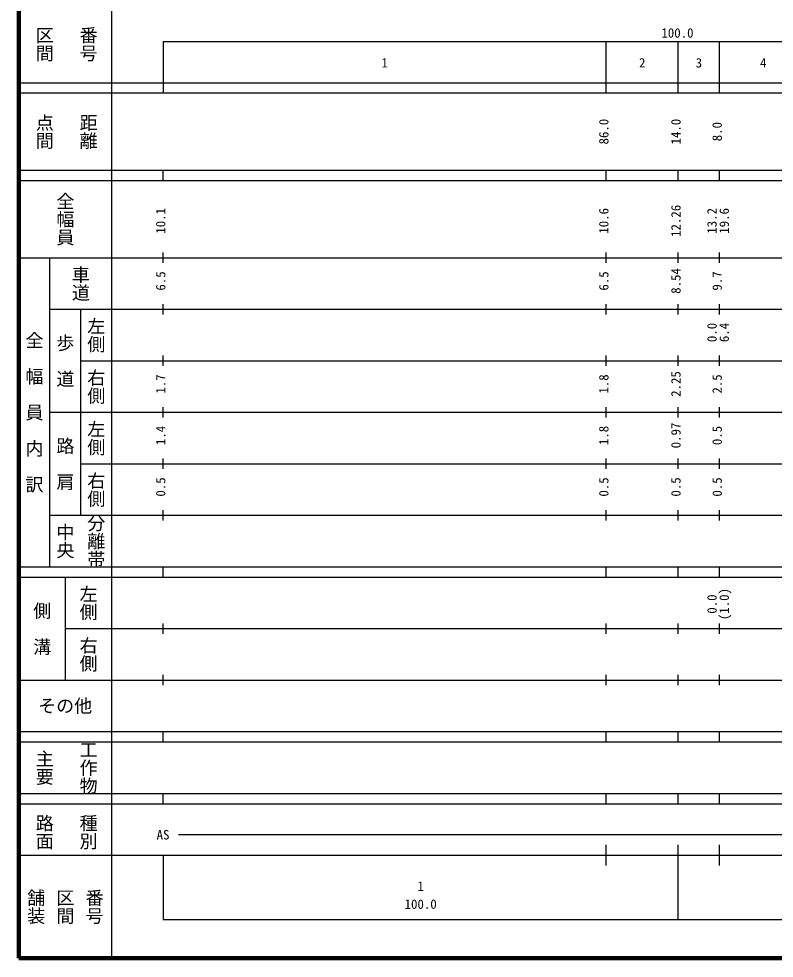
# Model space of a CAD drawing. Units: millimetres on the paper, enlarged 1000 times. Extents: x 40000 to 680000, y 20000 to 380000.
# Drawn here: x 40000 to 186620, y 20000 to 202409 of the extents above; entities that cross this region are included whole.
import ezdxf
from ezdxf.enums import TextEntityAlignment as Align

# ---------------------------------------------------------------- set-up
doc = ezdxf.new("R2010")
doc.units = ezdxf.units.MM
doc.header["$LTSCALE"] = 1000
doc.layers.add('M-TTL', color=2, linetype='Continuous', lineweight=140)
doc.layers.add('M-TTL-BAND', color=7, linetype='Continuous', lineweight=25)
doc.styles.add('@ＭＳ ゴシック', font='')
doc.styles.add('ＭＳ ゴシック', font='')
doc.styles.get('@ＭＳ ゴシック').set_extended_font_data('@MS Gothic')
doc.styles.get('ＭＳ ゴシック').set_extended_font_data('MS Gothic')

msp = doc.modelspace()

# ---------------------------------------------------------------- linework, layer by layer
at = {"layer": 'M-TTL'}
for p, q in [((40000, 380000), (40000, 20000)), ((40000, 20000), (680000, 20000))]:
    msp.add_line(p, q, dxfattribs=at)
at = {"layer": 'M-TTL-BAND'}
for p, q in [((58000, 370000), (58000, 20000)), ((68000, 198000), (579000, 198000)), ((68000, 198000), (68000, 188000)), ((154000, 188000), (154000, 198000)), ((168000, 188000), (168000, 198000)), ((176000, 188000), (176000, 198000)), ((40000, 190000), (579000, 190000)), ((40000, 188000), (579000, 188000)), ((40000, 173000), (579000, 173000)), ((68000, 171000), (68000, 173000)), ((154000, 171000), (154000, 173000)), ((168000, 171000), (168000, 173000)), ((176000, 171000), (176000, 173000)), ((40000, 171000), (579000, 171000)), ((68000, 155000), (68000, 157000)), ((154000, 155000), (154000, 157000)), ((168000, 155000), (168000, 157000)), ((176000, 155000), (176000, 157000)), ((40000, 156000), (579000, 156000)), ((46000, 96000), (46000, 156000)), ((46000, 146000), (579000, 146000)), ((52000, 146000), (52000, 106000)), ((68000, 145000), (68000, 147000)), ((154000, 145000), (154000, 147000)), ((168000, 145000), (168000, 147000)), ((176000, 145000), (176000, 147000)), ((68000, 135000), (68000, 137000)), ((154000, 135000), (154000, 137000)), ((168000, 135000), (168000, 137000)), ((176000, 135000), (176000, 137000)), ((52000, 136000), (579000, 136000)), ((46000, 126000), (579000, 126000)), ((68000, 125000), (68000, 127000)), ((154000, 125000), (154000, 127000)), ((168000, 125000), (168000, 127000)), ((176000, 125000), (176000, 127000)), ((68000, 115000), (68000, 117000)), ((154000, 115000), (154000, 117000)), ((168000, 115000), (168000, 117000)), ((176000, 115000), (176000, 117000)), ((52000, 116000), (579000, 116000)), ((46000, 106000), (579000, 106000)), ((68000, 105000), (68000, 107000)), ((154000, 105000), (154000, 107000)), ((168000, 105000), (168000, 107000)), ((176000, 105000), (176000, 107000)), ((40000, 96000), (579000, 96000)), ((68000, 94000), (68000, 96000)), ((154000, 94000), (154000, 96000)), ((168000, 94000), (168000, 96000)), ((176000, 94000), (176000, 96000)), ((40000, 94000), (579000, 94000)), ((49000, 94000), (49000, 74000)), ((49000, 84000), (579000, 84000)), ((68000, 83000), (68000, 85000)), ((154000, 83000), (154000, 85000)), ((168000, 83000), (168000, 85000)), ((176000, 83000), (176000, 85000)), ((68000, 73000), (68000, 75000)), ((154000, 73000), (154000, 75000)), ((168000, 73000), (168000, 75000)), ((176000, 73000), (176000, 75000)), ((40000, 74000), (579000, 74000)), ((40000, 64000), (579000, 64000)), ((68000, 62000), (68000, 64000)), ((154000, 62000), (154000, 64000)), ((168000, 62000), (168000, 64000)), ((176000, 62000), (176000, 64000)), ((40000, 62000), (579000, 62000)), ((40000, 52000), (579000, 52000)), ((68000, 50000), (68000, 52000)), ((154000, 50000), (154000, 52000)), ((168000, 50000), (168000, 52000)), ((176000, 50000), (176000, 52000)), ((40000, 50000), (579000, 50000)), ((71000, 44000), (565000, 44000)), ((154000, 38000), (154000, 42000)), ((168000, 27500), (168000, 42000)), ((176000, 38000), (176000, 42000)), ((40000, 40000), (579000, 40000)), ((68000, 40000), (68000, 27500)), ((68000, 27500), (579000, 27500))]:
    msp.add_line(p, q, dxfattribs=at)

# ---------------------------------------------------------------- texts
at = {"layer": 'M-TTL-BAND', "style": '@ＭＳ ゴシック'}
for s, p in [('番号', (53500, 197500)), ('区間', (45000, 197500)), ('点間', (45000, 180500)), ('距離', (53500, 180500)), ('全幅員', (49000, 163500)), ('車道', (52000, 151000)), ('左側', (55000, 141000)), ('全\u3000幅\u3000員\u3000内\u3000訳', (43000, 126000)), ('歩\u3000道', (49000, 136000)), ('右側', (55000, 131000)), ('左側', (55000, 121000)), ('路\u3000肩', (49000, 116000)), ('右側', (55000, 111000)), ('分離帯', (55000, 101000)), ('中央', (49000, 101000)), ('左側', (53500, 89000)), ('側\u3000溝', (44500, 84000)), ('右側', (53500, 79000)), ('主要', (45000, 57000)), ('工作物', (53500, 57000)), ('路面', (45000, 44500)), ('種別', (53500, 44500)), ('舗装', (43333, 30000)), ('区間', (49000, 30000)), ('番号', (54667, 30000))]:
    msp.add_text(s, height=2566, rotation=270, dxfattribs=at).set_placement(p, align=Align.MIDDLE_CENTER)
at = {"layer": 'M-TTL-BAND', "style": 'ＭＳ ゴシック'}
for s, p in [('100.0', (167844, 198195)), ('1', (111000, 192405)), ('2', (161000, 192405)), ('3', (172000, 192405)), ('4', (184500, 192405)), ('AS', (68000, 42500)), ('1', (118000, 32523)), ('100.0', (118000, 29033))]:
    msp.add_text(s, height=1833, dxfattribs=at).set_placement(p, align=Align.BOTTOM_CENTER)
for s, p in [('86.0', (155000, 180500)), ('14.0', (169000, 180500)), ('8.0', (177000, 180500)), ('12.26', (169000, 163174)), ('10.1', (69000, 163174)), ('10.6', (155000, 163174)), ('13.2', (176000, 163174)), ('19.6', (178370, 163174)), ('8.54', (169000, 151500)), ('9.7', (177000, 151500)), ('6.5', (69000, 151500)), ('6.5', (155000, 151500)), ('0.0', (176000, 141500)), ('6.4', (178370, 141500)), ('1.7', (69000, 131500)), ('1.8', (155000, 131500)), ('2.25', (169000, 131500)), ('2.5', (177000, 131500)), ('1.4', (69000, 121500)), ('1.8', (155000, 121500)), ('0.97', (169000, 121500)), ('0.5', (177000, 121500)), ('0.5', (69000, 111500)), ('0.5', (155000, 111500)), ('0.5', (169000, 111500)), ('0.5', (177000, 111500)), ('(1.0)', (178370, 88764)), ('0.0', (176000, 88764))]:
    msp.add_text(s, height=1833, rotation=90, dxfattribs=at).set_placement(p, align=Align.BOTTOM_CENTER)
msp.add_text('その他', height=2566, dxfattribs=at).set_placement((49000, 69000), align=Align.MIDDLE_CENTER)

doc.saveas('drawing.dxf')
